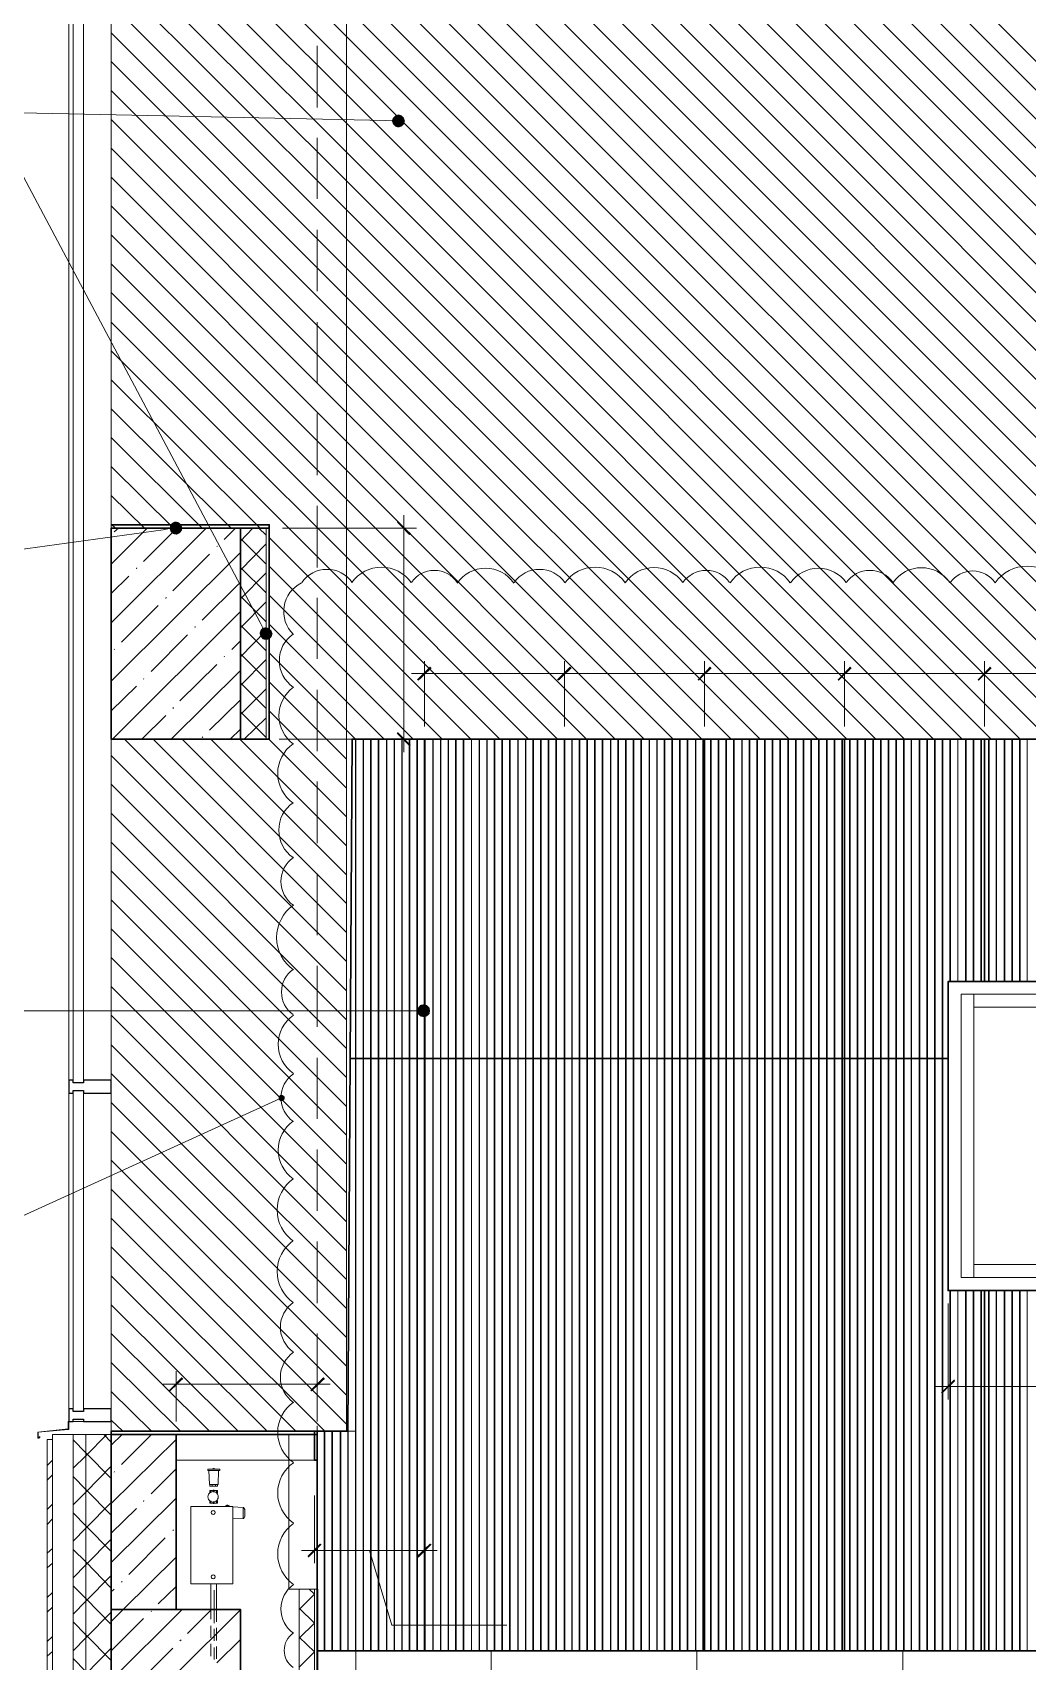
# Model space of a CAD drawing. Header units: millimetres. Extents: x -356862 to 418287, y 0 to 839748.
# Drawn here: x 340842 to 344708, y 779087 to 785414 of the extents above; entities that cross this region are included whole.
import ezdxf

# ---------------------------------------------------------------- set-up
doc = ezdxf.new("R2010")
doc.units = ezdxf.units.MM
doc.layers.add('PDF _Геометрия', color=7, linetype='Continuous', true_color=0xbababa)
doc.layers.add('PDF _Сплошная заливка', color=7, linetype='Continuous', true_color=0xf50000)

msp = doc.modelspace()

# ---------------------------------------------------------------- linework, layer by layer
at = {"layer": 'PDF _Геометрия', "color": 161, "lineweight": 9, "true_color": 0x7f9fff}
for points in [[(342062.8372, 787449.5788), (342062.8372, 779981.0304), (341148.3211, 779981.0304), (341148.3211, 782669.5385), (341762.2324, 782669.5385), (341762.2324, 783488.7925), (341148.3211, 783488.7925), (341148.3211, 786869.5385), (341762.2324, 786869.5385), (341762.2324, 787449.5788)], [(341650.0348, 783488.7925), (341749.5308, 783488.7925), (341749.5308, 782669.5385), (341650.0348, 782669.5385)], [(341400.2364, 779868.8328), (341948.5227, 779868.8328), (341948.5227, 779968.3288), (341400.2364, 779968.3288)], [(341838.4421, 779868.8328), (341948.5227, 779868.8328), (341948.5227, 779968.3288), (341838.4421, 779968.3288)]]:
    msp.add_lwpolyline(points, close=True, dxfattribs=at)
for points in [[(345352.555, 782669.5385), (342062.8372, 785959.2562), (341152.555, 786869.5385)], [(345464.7526, 782669.5385), (342062.8372, 786071.4538), (341264.7526, 786869.5385)], [(345576.9501, 782669.5385), (342062.8372, 786183.6514), (341376.9501, 786869.5385)], [(345689.1477, 782669.5385), (342062.8372, 786295.849), (341489.1477, 786869.5385)], [(345801.3453, 782669.5385), (342062.8372, 786408.0465), (341601.3453, 786869.5385)], [(345240.3574, 782669.5385), (342062.8372, 785847.0586), (341148.3211, 786759.4578)], [(345128.1598, 782669.5385), (342062.8372, 785734.8611), (341148.3211, 786647.2603)], [(345015.9622, 782669.5385), (342062.8372, 785622.6635), (341148.3211, 786535.0627)], [(345913.5429, 782669.5385), (342092.4743, 786490.607)], [(346025.7405, 782669.5385), (342204.6719, 786490.607)], [(346137.938, 782669.5385), (342318.9864, 786490.607)], [(346250.1356, 782669.5385), (342431.184, 786490.607)], [(346362.3332, 782669.5385), (342543.3816, 786490.607)], [(346474.5308, 782669.5385), (342655.5792, 786490.607)], [(346586.7284, 782669.5385), (342767.7768, 786490.607)], [(346701.0429, 782669.5385), (342879.9743, 786490.607)], [(346813.2405, 782669.5385), (342992.1719, 786490.607)], [(346925.438, 782669.5385), (343104.3695, 786490.607)], [(347037.6356, 782669.5385), (343216.5671, 786490.607)], [(347149.8332, 782669.5385), (343328.7647, 786490.607)], [(347262.0308, 782669.5385), (343440.9622, 786490.607)], [(347374.2284, 782669.5385), (343553.1598, 786490.607)], [(344903.7647, 782669.5385), (342062.8372, 785510.4659), (341148.3211, 786422.8651)], [(344791.5671, 782669.5385), (342062.8372, 785398.2683), (341148.3211, 786310.6675)], [(344679.3695, 782669.5385), (342062.8372, 785286.0707), (341148.3211, 786198.4699)], [(344567.1719, 782669.5385), (342062.8372, 785173.8732), (341148.3211, 786086.2724)], [(344454.9743, 782669.5385), (342062.8372, 785061.6756), (341148.3211, 785974.0748)], [(344342.7768, 782669.5385), (342062.8372, 784949.478), (341148.3211, 785861.8772)], [(344230.5792, 782669.5385), (342062.8372, 784837.2804), (341148.3211, 785749.6796)], [(344118.3816, 782669.5385), (342062.8372, 784725.0828), (341148.3211, 785637.482)], [(344006.184, 782669.5385), (342062.8372, 784612.8853), (341148.3211, 785525.2844)], [(343893.9864, 782669.5385), (342062.8372, 784498.5707), (341148.3211, 785413.0869)], [(343781.7888, 782669.5385), (342062.8372, 784386.3732), (341148.3211, 785300.8893)], [(343669.5913, 782669.5385), (342062.8372, 784274.1756), (341148.3211, 785188.6917)], [(343557.3937, 782669.5385), (342062.8372, 784161.978), (341148.3211, 785076.4941)], [(343443.0792, 782669.5385), (342062.8372, 784049.7804), (341148.3211, 784964.2965)], [(343330.8816, 782669.5385), (342062.8372, 783937.5828), (341148.3211, 784852.099)], [(343218.684, 782669.5385), (342062.8372, 783825.3853), (341148.3211, 784739.9014)], [(343106.4864, 782669.5385), (342062.8372, 783713.1877), (341148.3211, 784627.7038)], [(342994.2888, 782669.5385), (342062.8372, 783600.9901), (341148.3211, 784515.5062)], [(342882.0913, 782669.5385), (342062.8372, 783488.7925), (341148.3211, 784403.3086)], [(342769.8937, 782669.5385), (342062.8372, 783376.5949), (341148.3211, 784288.9941)], [(342657.6961, 782669.5385), (342062.8372, 783264.3974), (341148.3211, 784176.7965)], [(341726.2445, 783488.7925), (341148.3211, 784064.599)], [(341614.0469, 783488.7925), (341148.3211, 783952.4014)], [(341501.8493, 783488.7925), (341148.3211, 783840.2038)], [(341389.6518, 783488.7925), (341148.3211, 783728.0062)], [(341277.4542, 783488.7925), (341148.3211, 783615.8086)], [(341165.2566, 783488.7925), (341148.3211, 783503.6111)], [(341749.5308, 783488.7925), (341148.3211, 783488.7925), (341148.3211, 783501.4941), (341762.2324, 783501.4941)], [(341698.7243, 783488.7925), (341650.0348, 783437.9861)], [(341749.5308, 783461.2724), (341722.0106, 783488.7925)], [(341749.5308, 783349.0748), (341650.0348, 783448.5707)], [(341749.5308, 783427.4014), (341650.0348, 783325.7885)], [(342545.4985, 782669.5385), (342062.8372, 783152.1998), (341762.2324, 783452.8046)], [(341749.5308, 783236.8772), (341650.0348, 783336.3732)], [(342433.3009, 782669.5385), (342062.8372, 783040.0022), (341762.2324, 783340.607)], [(341749.5308, 783315.2038), (341650.0348, 783213.5909)], [(341749.5308, 783124.6796), (341650.0348, 783224.1756)], [(342321.1034, 782669.5385), (342062.8372, 782927.8046), (341762.2324, 783228.4094)], [(341749.5308, 783203.0062), (341650.0348, 783101.3933)], [(341749.5308, 783012.482), (341650.0348, 783111.978)], [(341749.5308, 783090.8086), (341650.0348, 782989.1957)], [(342208.9058, 782669.5385), (342062.8372, 782815.607), (341762.2324, 783116.2119)], [(341749.5308, 782900.2844), (341650.0348, 782999.7804)], [(341749.5308, 782978.6111), (341650.0348, 782876.9982)], [(342096.7082, 782669.5385), (342062.8372, 782703.4094), (341762.2324, 783004.0143)], [(342062.8372, 782591.2119), (341762.2324, 782891.8167)], [(341749.5308, 782788.0869), (341650.0348, 782887.5828)], [(341749.5308, 782864.2965), (341650.0348, 782764.8006)], [(341749.5308, 782675.8893), (341650.0348, 782775.3853)], [(342062.8372, 782479.0143), (341762.2324, 782779.6191)], [(341749.5308, 782752.099), (341664.8534, 782669.5385)], [(342062.8372, 781805.8288), (341199.1276, 782669.5385)], [(342062.8372, 781918.0264), (341311.3251, 782669.5385)], [(342062.8372, 782030.224), (341423.5227, 782669.5385)], [(342062.8372, 782142.4215), (341535.7203, 782669.5385)], [(342062.8372, 782254.6191), (341647.9179, 782669.5385)], [(342062.8372, 782366.8167), (341760.1155, 782669.5385)], [(342062.8372, 781691.5143), (341148.3211, 782606.0304)], [(342062.8372, 781579.3167), (341148.3211, 782493.8328)], [(342062.8372, 781467.1191), (341148.3211, 782381.6353)], [(342062.8372, 781354.9215), (341148.3211, 782269.4377)], [(342062.8372, 781242.724), (341148.3211, 782157.2401)], [(342062.8372, 781130.5264), (341148.3211, 782045.0425)], [(342062.8372, 781018.3288), (341148.3211, 781932.8449)], [(342062.8372, 780906.1312), (341148.3211, 781820.6474)], [(342062.8372, 780793.9336), (341148.3211, 781708.4498)], [(342062.8372, 780681.7361), (341148.3211, 781596.2522)], [(342062.8372, 780569.5385), (341148.3211, 781481.9377)], [(342062.8372, 780457.3409), (341148.3211, 781369.7401)], [(342062.8372, 780345.1433), (341148.3211, 781257.5425)], [(342062.8372, 780232.9457), (341148.3211, 781145.3449)], [(342062.8372, 780120.7482), (341148.3211, 781033.1474)], [(342062.8372, 780008.5506), (341148.3211, 780920.9498)], [(341978.1598, 779981.0304), (341148.3211, 780808.7522)], [(341865.9622, 779981.0304), (341148.3211, 780696.5546)], [(341753.7647, 779981.0304), (341148.3211, 780584.357)], [(341641.5671, 779981.0304), (341148.3211, 780472.1594)], [(341529.3695, 779981.0304), (341148.3211, 780359.9619)], [(341417.1719, 779981.0304), (341148.3211, 780247.7643)], [(341304.9743, 779981.0304), (341148.3211, 780135.5667)], [(341192.7768, 779981.0304), (341148.3211, 780023.3691)]]:
    msp.add_lwpolyline(points, dxfattribs=at)
at = {"layer": 'PDF _Геометрия', "color": 7, "lineweight": 9}
for points in [[(340983.2001, 786770.0425), (340983.2001, 781344.3369)], [(341148.3211, 786770.0425), (341148.3211, 783488.7925)], [(341948.5227, 785362.2804), (341948.5227, 785123.0667)], [(341948.5227, 785004.5183), (341948.5227, 784767.4215)], [(341948.5227, 784646.7562), (341948.5227, 784409.6594)], [(341948.5227, 784288.9941), (341948.5227, 784051.8974)], [(341948.5227, 783933.349), (341948.5227, 783694.1353)], [(341948.5227, 783575.5869), (341948.5227, 783336.3732)], [(341948.5227, 783217.8248), (341948.5227, 782980.728)], [(341948.5227, 782860.0627), (341948.5227, 782622.9659)], [(341148.3211, 782669.5385), (341148.3211, 781344.3369)], [(341948.5227, 782504.4175), (341948.5227, 782265.2038)], [(341948.5227, 782146.6554), (341948.5227, 781907.4417)], [(341948.5227, 781788.8933), (341948.5227, 781551.7965)], [(341948.5227, 781431.1312), (341948.5227, 781194.0344)], [(340983.2001, 781293.5304), (340983.2001, 780067.8248)], [(341148.3211, 781293.5304), (341148.3211, 780067.8248)], [(341948.5227, 781075.4861), (341948.5227, 780836.2724)], [(341948.5227, 780717.724), (341948.5227, 780478.5103)], [(341948.5227, 780359.9619), (341948.5227, 780120.7482)], [(341040.3574, 780019.1353), (341000.1356, 780019.1353)], [(341148.3211, 780019.1353), (341148.3211, 779968.3288)], [(341948.5227, 780002.1998), (341948.5227, 779765.103)], [(341000.1356, 775766.2119), (341000.1356, 778467.4215), (341000.1356, 779968.3288)], [(341048.8251, 775399.982), (341048.8251, 775766.2119), (341048.8251, 778467.4215), (341048.8251, 779968.3288)], [(341948.5227, 779644.4377), (341948.5227, 779407.3409)], [(341948.5227, 779288.7925), (341948.5227, 779049.5788)], [(341948.5227, 779127.9054), (350500.9421, 779127.9054), (352001.8493, 779127.9054)]]:
    msp.add_lwpolyline(points, dxfattribs=at)
for points in [[(341040.3574, 781333.7522), (341040.3574, 786780.6272), (341000.1356, 786780.6272), (341000.1356, 781333.7522)], [(347399.6316, 781727.5022), (347399.6316, 780527.1998), (344399.934, 780527.1998), (344399.934, 781727.5022)], [(344499.43, 780578.0062), (344450.7405, 780578.0062), (344450.7405, 781678.8127), (344499.43, 781678.8127)], [(344499.43, 781628.0062), (344499.43, 781678.8127), (345126.0429, 781678.8127), (345126.0429, 781628.0062)], [(341040.3574, 780057.2401), (341040.3574, 781304.1151), (341000.1356, 781304.1151), (341000.1356, 780057.2401)], [(344499.43, 780578.0062), (344499.43, 780628.8127), (345126.0429, 780628.8127), (345126.0429, 780578.0062)], [(340981.0832, 779989.4982), (340862.5348, 779976.7965), (340862.5348, 779953.5103), (340866.7687, 779953.5103), (340871.0026, 779957.7441), (340871.0026, 779959.8611), (340864.6518, 779955.6272), (340864.6518, 779976.7965), (340981.0832, 779987.3812)], [(340981.0832, 780019.1353), (340981.0832, 779989.4982), (340983.2001, 779989.4982), (340983.2001, 780019.1353)], [(340983.2001, 779987.3812), (340983.2001, 779989.4982), (340981.0832, 779989.4982), (340981.0832, 779987.3812)], [(340919.6921, 775766.2119), (340919.6921, 778467.4215), (340919.6921, 779949.2764), (340919.6921, 778467.4215)]]:
    msp.add_lwpolyline(points, close=True, dxfattribs=at)
at = {"layer": 'PDF _Геометрия', "color": 7, "lineweight": 13}
msp.add_lwpolyline([(342062.8372, 786490.607), (350464.9542, 786490.607), (350464.9542, 782669.5385), (342062.8372, 782669.5385)], close=True, dxfattribs=at)
at = {"layer": 'PDF _Геометрия', "color": 251, "lineweight": 20, "true_color": 0x545454}
for points in [[(341736.8292, 783101.3933), (341726.2445, 783122.5627), (340672.0106, 785104.0143), (340578.8655, 785104.0143), (337090.1558, 785104.0143)], [(342238.5429, 785070.1433), (342215.2566, 785072.2603), (340672.0106, 785104.0143)], [(341374.8332, 783486.6756), (341349.43, 783482.4417), (340672.0106, 783389.2965), (340578.8655, 783389.2965), (336984.309, 783389.2965)], [(342335.9219, 781613.1877), (342312.6356, 781613.1877), (340750.3372, 781613.1877), (340657.1921, 781613.1877), (337301.8493, 781613.1877)]]:
    msp.add_lwpolyline(points, dxfattribs=at)
at = {"layer": 'PDF _Геометрия', "color": 7, "lineweight": 18}
for points in [[(342285.1155, 783539.599), (342285.1155, 782618.732)], [(341813.0388, 783488.7925), (342333.805, 783488.7925)], [(342365.559, 782718.228), (342365.559, 782972.2603)], [(342958.3009, 782923.5707), (342314.7526, 782923.5707)], [(343502.3534, 782923.5707), (342858.805, 782923.5707)], [(344046.4058, 782923.5707), (343402.8574, 782923.5707)], [(344590.4582, 782923.5707), (343946.9098, 782923.5707)], [(345134.5106, 782923.5707), (344490.9622, 782923.5707)], [(341800.3372, 782669.5385), (342333.805, 782669.5385)], [(344590.4582, 782669.5385), (344865.6598, 782669.5385)], [(344590.4582, 781727.5022), (344865.6598, 781727.5022)], [(344399.934, 780476.3933), (344399.934, 780103.8127)], [(341400.2364, 780019.1353), (341400.2364, 780213.8933)], [(341948.5227, 780019.1353), (341948.5227, 780213.8933)], [(341349.43, 780163.0869), (341999.3292, 780163.0869)], [(344349.1276, 780154.6191), (345949.5308, 780154.6191)], [(341937.938, 779731.232), (341937.938, 779468.732)], [(342365.559, 779731.232), (342365.559, 779468.732)], [(342414.2485, 779517.4215), (341887.1316, 779517.4215)], [(342151.7485, 779517.4215), (342238.5429, 779227.4014), (342685.2163, 779227.4014)]]:
    msp.add_lwpolyline(points, dxfattribs=at)
at = {"layer": 'PDF _Геометрия', "color": 161, "lineweight": 30, "true_color": 0x7f9fff}
for points in [[(341762.2324, 783486.6756), (341762.2324, 783501.4941), (341148.3211, 783501.4941)], [(341650.0348, 783488.7925), (341762.2324, 783488.7925), (341762.2324, 782669.5385), (341650.0348, 782669.5385)]]:
    msp.add_lwpolyline(points, dxfattribs=at)
at = {"layer": 'PDF _Геометрия', "color": 8, "lineweight": 9, "true_color": 0x808080}
for points in [[(341148.3211, 783349.0748), (341288.0388, 783488.7925)], [(341148.3211, 783120.4457), (341516.6679, 783488.7925)], [(341158.9058, 783473.974), (341175.8413, 783488.7925)], [(341273.2203, 783359.6594), (341402.3534, 783488.7925)], [(341586.5268, 783444.3369), (341630.9824, 783488.7925)], [(341559.0066, 783416.8167), (341561.1235, 783418.9336)], [(341148.3211, 782893.9336), (341650.0348, 783393.5304)], [(341245.7001, 783330.0224), (341247.8171, 783334.2562)], [(341387.5348, 783245.3449), (341529.3695, 783387.1796)], [(341148.3211, 783234.7603), (341216.063, 783302.5022)], [(341501.8493, 783131.0304), (341643.684, 783272.8651)], [(341360.0147, 783215.7078), (341362.1316, 783219.9417)], [(341152.555, 782669.5385), (341650.0348, 783164.9014)], [(341188.5429, 783046.353), (341330.3776, 783188.1877)], [(341472.2122, 783103.5103), (341476.4461, 783105.6272)], [(341158.9058, 783016.7159), (341161.0227, 783018.8328)], [(341302.8574, 782932.0385), (341444.6921, 783073.8732)], [(341616.1638, 783016.7159), (341650.0348, 783050.5869)], [(341415.055, 782817.724), (341559.0066, 782959.5586)], [(341586.5268, 782989.1957), (341588.6437, 782991.3127)], [(341273.2203, 782902.4014), (341275.3372, 782904.5183)], [(341381.184, 782669.5385), (341650.0348, 782936.2724)], [(341148.3211, 782779.6191), (341245.7001, 782874.8812)], [(341387.5348, 782788.0869), (341389.6518, 782792.3207)], [(341529.3695, 782703.4094), (341650.0348, 782821.9578)], [(341266.8695, 782669.5385), (341360.0147, 782760.5667)], [(341609.813, 782669.5385), (341650.0348, 782707.6433)], [(341501.8493, 782675.8893), (341503.9663, 782678.0062)], [(341000.1356, 779837.0788), (341048.8251, 779885.7683), (341131.3856, 779968.3288)], [(341148.3211, 779796.857), (341048.8251, 779896.353), (341000.1356, 779947.1594)], [(341148.3211, 779938.6917), (341118.684, 779968.3288)], [(341148.3211, 779925.9901), (341190.6598, 779968.3288)], [(341148.3211, 779699.478), (341400.2364, 779949.2764)], [(341188.5429, 779851.8974), (341304.9743, 779968.3288)], [(340898.5227, 779847.6635), (340919.6921, 779868.8328)], [(340898.5227, 779790.5062), (340919.6921, 779811.6756)], [(341000.1356, 779695.2441), (341048.8251, 779743.9336), (341148.3211, 779845.5465)], [(341148.3211, 779655.0224), (341048.8251, 779754.5183), (341000.1356, 779805.3248)], [(341158.9058, 779822.2603), (341161.0227, 779824.3772)], [(341302.8574, 779737.5828), (341400.2364, 779834.9619)], [(340898.5227, 779676.1917), (340919.6921, 779697.3611)], [(341000.1356, 779553.4094), (341048.8251, 779604.2159), (341148.3211, 779703.7119)], [(341148.3211, 779470.849), (341400.2364, 779720.6474)], [(341148.3211, 779585.1635), (341245.7001, 779680.4256)], [(341273.2203, 779707.9457), (341275.3372, 779712.1796)], [(340898.5227, 779619.0344), (340919.6921, 779640.2038)], [(341148.3211, 779513.1877), (341048.8251, 779612.6836), (341000.1356, 779663.4901)], [(341000.1356, 779411.5748), (341048.8251, 779462.3812), (341148.3211, 779561.8772)], [(341216.063, 779424.2764), (341357.8977, 779566.1111)], [(341387.5348, 779595.7482), (341389.6518, 779597.8651)], [(340898.5227, 779506.8369), (340919.6921, 779525.8893)], [(341148.3211, 779371.353), (341048.8251, 779472.9659), (341000.1356, 779521.6554)], [(341148.3211, 779242.2199), (341194.8937, 779288.7925), (341400.2364, 779492.0183)], [(340898.5227, 779449.6796), (340919.6921, 779468.732)], [(341000.1356, 779269.7401), (341048.8251, 779320.5465), (341148.3211, 779420.0425)], [(340898.5227, 779335.3651), (340919.6921, 779354.4175)], [(341148.3211, 779229.5183), (341048.8251, 779331.1312), (341000.1356, 779379.8207)], [(341148.3211, 779356.5344), (341158.9058, 779367.1191)], [(341188.5429, 779394.6393), (341190.6598, 779396.7562)], [(341330.3776, 779309.9619), (341400.2364, 779377.7038)], [(340898.5227, 779278.2078), (340919.6921, 779297.2603)], [(341148.3211, 779013.5909), (341423.5227, 779288.7925)], [(341148.3211, 778787.0788), (341650.0348, 779286.6756)], [(341444.6921, 779195.6474), (341537.8372, 779288.7925)], [(341000.1356, 779127.9054), (341048.8251, 779178.7119), (341148.3211, 779278.2078)], [(341148.3211, 779089.8006), (341048.8251, 779189.2965), (341000.1356, 779240.103)], [(341148.3211, 779127.9054), (341273.2203, 779252.8046)], [(341302.8574, 779280.3248), (341304.9743, 779282.4417)], [(340898.5227, 779163.8933), (340919.6921, 779182.9457)], [(341415.055, 779166.0103), (341419.2888, 779170.2441)], [(341559.0066, 779081.3328), (341650.0348, 779172.3611)], [(340898.5227, 779106.7361), (340919.6921, 779125.7885)], [(341000.1356, 778988.1877), (341048.8251, 779036.8772), (341148.3211, 779138.4901)], [(341148.3211, 778947.9659), (341048.8251, 779047.4619), (341000.1356, 779098.2683)], [(341245.7001, 778996.6554), (341387.5348, 779138.4901)]]:
    msp.add_lwpolyline(points, dxfattribs=at)
at = {"layer": 'PDF _Геометрия', "color": 8, "lineweight": 30, "true_color": 0x767676}
for points in [[(341650.0348, 782669.5385), (341650.0348, 783488.7925), (341148.3211, 783488.7925), (341148.3211, 782669.5385)], [(341650.0348, 778467.4215), (341650.0348, 779288.7925), (341148.3211, 779288.7925), (341148.3211, 778467.4215)]]:
    msp.add_lwpolyline(points, close=True, dxfattribs=at)
at = {"layer": 'PDF _Геометрия', "color": 1, "lineweight": 20}
for points in [[(343550.9613, 783276.9733, 0.52053993), (343368.8871, 783276.9733, 0.520539952), (343144.8442, 783276.7263, 0.520539923), (342911.0044, 783276.1354)], [(344406.2597, 783277.629, 0.520540001), (344186.0366, 783277.629, 0.52053993), (344003.9936, 783276.9733, 0.520539888), (343787.6526, 783276.4147)], [(344830.8326, 783276.7587, 0.520539998), (344582.8649, 783276.7587, 0.520540063), (344407.5775, 783276.6616)], [(341855.8847, 782209.3771, 0.520539847), (341855.8847, 782023.8347, 0.520540022), (341856.0993, 781772.835)], [(341855.229, 781184.7603, 0.520539952), (341855.229, 780961.0691, 0.520539925), (341855.5083, 780719.5263)], [(341856.7226, 779622.9827, 0.520539885), (341856.7226, 779385.4192, 0.520539841), (341856.7873, 779195.8766)]]:
    msp.add_lwpolyline(points, format="xyb", dxfattribs=at)
at = {"layer": 'PDF _Геометрия', "color": 7, "lineweight": 18}
for points in [[(342909.6114, 782972.2603), (342909.6114, 782718.228)], [(343453.6638, 782972.2603), (343453.6638, 782718.228)], [(343997.7163, 782972.2603), (343997.7163, 782718.228)], [(344541.7687, 782972.2603), (344541.7687, 782718.228)]]:
    msp.add_lwpolyline(points, close=True, dxfattribs=at)
at = {"layer": 'PDF _Геометрия', "color": 150, "lineweight": 30, "true_color": 0x0080ff}
for points in [[(350441.6679, 782669.5385), (350420.4985, 779127.9054), (341948.5227, 779127.9054), (341948.5227, 779981.0304), (342067.0711, 779981.0304), (342084.0066, 782669.5385)], [(347399.6316, 780527.1998), (347399.6316, 781727.5022), (344399.934, 781727.5022), (344399.934, 780527.1998)]]:
    msp.add_lwpolyline(points, close=True, dxfattribs=at)
at = {"layer": 'PDF _Геометрия', "color": 254, "lineweight": 5, "true_color": 0xdcdcdc}
for points in [[(342096.7082, 782669.5385), (342096.7082, 779127.9054)], [(342128.4622, 782669.5385), (342128.4622, 779127.9054)], [(342158.0993, 782669.5385), (342158.0993, 779127.9054)], [(342187.7364, 782669.5385), (342187.7364, 779127.9054)], [(342217.3735, 782669.5385), (342217.3735, 779127.9054)], [(342247.0106, 782669.5385), (342247.0106, 779127.9054)], [(342276.6477, 782669.5385), (342276.6477, 779127.9054)], [(342308.4018, 782669.5385), (342308.4018, 779127.9054)], [(342338.0388, 782669.5385), (342338.0388, 779127.9054)], [(342367.6759, 782669.5385), (342367.6759, 779127.9054)], [(342397.313, 782669.5385), (342397.313, 779127.9054)], [(342426.9501, 782669.5385), (342426.9501, 779127.9054)], [(342456.5872, 782669.5385), (342456.5872, 779127.9054)], [(342488.3413, 782669.5385), (342488.3413, 779127.9054)], [(342517.9784, 782669.5385), (342517.9784, 779127.9054)], [(342547.6155, 782669.5385), (342547.6155, 779127.9054)], [(342577.2526, 782669.5385), (342577.2526, 779127.9054)], [(342606.8897, 782669.5385), (342606.8897, 779127.9054)], [(342638.6437, 782669.5385), (342638.6437, 779127.9054)], [(342668.2808, 782669.5385), (342668.2808, 779127.9054)], [(342697.9179, 782669.5385), (342697.9179, 779127.9054)], [(342727.555, 782669.5385), (342727.555, 779127.9054)], [(342757.1921, 782669.5385), (342757.1921, 779127.9054)], [(342786.8292, 782669.5385), (342786.8292, 779127.9054)], [(342818.5832, 782669.5385), (342818.5832, 779127.9054)], [(342848.2203, 782669.5385), (342848.2203, 779127.9054)], [(342877.8574, 782669.5385), (342877.8574, 779127.9054)], [(342907.4945, 782669.5385), (342907.4945, 779127.9054)], [(342937.1316, 782669.5385), (342937.1316, 779127.9054)], [(342966.7687, 782669.5385), (342966.7687, 779127.9054)], [(342998.5227, 782669.5385), (342998.5227, 779127.9054)], [(343028.1598, 782669.5385), (343028.1598, 779127.9054)], [(343057.7969, 782669.5385), (343057.7969, 779127.9054)], [(343087.434, 782669.5385), (343087.434, 779127.9054)], [(343117.0711, 782669.5385), (343117.0711, 779127.9054)], [(343146.7082, 782669.5385), (343146.7082, 779127.9054)], [(343178.4622, 782669.5385), (343178.4622, 779127.9054)], [(343208.0993, 782669.5385), (343208.0993, 779127.9054)], [(343237.7364, 782669.5385), (343237.7364, 779127.9054)], [(343267.3735, 782669.5385), (343267.3735, 779127.9054)], [(343297.0106, 782669.5385), (343297.0106, 779127.9054)], [(343328.7647, 782669.5385), (343328.7647, 779127.9054)], [(343358.4018, 782669.5385), (343358.4018, 779127.9054)], [(343388.0388, 782669.5385), (343388.0388, 779127.9054)], [(343417.6759, 782669.5385), (343417.6759, 779127.9054)], [(343447.313, 782669.5385), (343447.313, 779127.9054)], [(343476.9501, 782669.5385), (343476.9501, 779127.9054)], [(343508.7042, 782669.5385), (343508.7042, 779127.9054)], [(343538.3413, 782669.5385), (343538.3413, 779127.9054)], [(343567.9784, 782669.5385), (343567.9784, 779127.9054)], [(343597.6155, 782669.5385), (343597.6155, 779127.9054)], [(343627.2526, 782669.5385), (343627.2526, 779127.9054)], [(343656.8897, 782669.5385), (343656.8897, 779127.9054)], [(343688.6437, 782669.5385), (343688.6437, 779127.9054)], [(343718.2808, 782669.5385), (343718.2808, 779127.9054)], [(343747.9179, 782669.5385), (343747.9179, 779127.9054)], [(343777.555, 782669.5385), (343777.555, 779127.9054)], [(343807.1921, 782669.5385), (343807.1921, 779127.9054)], [(343838.9461, 782669.5385), (343838.9461, 779127.9054)], [(343868.5832, 782669.5385), (343868.5832, 779127.9054)], [(343898.2203, 782669.5385), (343898.2203, 779127.9054)], [(343927.8574, 782669.5385), (343927.8574, 779127.9054)], [(343957.4945, 782669.5385), (343957.4945, 779127.9054)], [(343987.1316, 782669.5385), (343987.1316, 779127.9054)], [(344018.8856, 782669.5385), (344018.8856, 779127.9054)], [(344048.5227, 782669.5385), (344048.5227, 779127.9054)], [(344078.1598, 782669.5385), (344078.1598, 779127.9054)], [(344107.7969, 782669.5385), (344107.7969, 779127.9054)], [(344137.434, 782669.5385), (344137.434, 779127.9054)], [(344167.0711, 782669.5385), (344167.0711, 779127.9054)], [(344198.8251, 782669.5385), (344198.8251, 779127.9054)], [(344228.4622, 782669.5385), (344228.4622, 779127.9054)], [(344258.0993, 782669.5385), (344258.0993, 779127.9054)], [(344287.7364, 782669.5385), (344287.7364, 779127.9054)], [(344317.3735, 782669.5385), (344317.3735, 779127.9054)], [(344347.0106, 782669.5385), (344347.0106, 779127.9054)], [(344378.7647, 782669.5385), (344378.7647, 779127.9054)], [(344408.4018, 782669.5385), (344408.4018, 781727.5022)], [(344438.0388, 782669.5385), (344438.0388, 781727.5022)], [(344467.6759, 782669.5385), (344467.6759, 781727.5022)], [(344497.313, 782669.5385), (344497.313, 781727.5022)], [(344529.0671, 782669.5385), (344529.0671, 781727.5022)], [(344558.7042, 782669.5385), (344558.7042, 781727.5022)], [(344588.3413, 782669.5385), (344588.3413, 781727.5022)], [(344617.9784, 782669.5385), (344617.9784, 781727.5022)], [(344647.6155, 782669.5385), (344647.6155, 781727.5022)], [(344677.2526, 782669.5385), (344677.2526, 781727.5022)], [(344408.4018, 780527.1998), (344408.4018, 779127.9054)], [(344438.0388, 780527.1998), (344438.0388, 779127.9054)], [(344467.6759, 780527.1998), (344467.6759, 779127.9054)], [(344497.313, 780527.1998), (344497.313, 779127.9054)], [(344529.0671, 780527.1998), (344529.0671, 779127.9054)], [(344558.7042, 780527.1998), (344558.7042, 779127.9054)], [(344588.3413, 780527.1998), (344588.3413, 779127.9054)], [(344617.9784, 780527.1998), (344617.9784, 779127.9054)], [(344647.6155, 780527.1998), (344647.6155, 779127.9054)], [(344677.2526, 780527.1998), (344677.2526, 779127.9054)], [(341978.1598, 779981.0304), (341978.1598, 779127.9054)], [(342007.7969, 779981.0304), (342007.7969, 779127.9054)], [(342037.434, 779981.0304), (342037.434, 779127.9054)], [(342067.0711, 779981.0304), (342067.0711, 779127.9054)]]:
    msp.add_lwpolyline(points, close=True, dxfattribs=at)
for points in [[(342098.8251, 779127.9054), (342098.8251, 782669.5385)], [(342126.3453, 779127.9054), (342126.3453, 782669.5385)], [(342155.9824, 779127.9054), (342155.9824, 782669.5385)], [(342185.6195, 779127.9054), (342185.6195, 782669.5385)], [(342219.4905, 779127.9054), (342219.4905, 782669.5385)], [(342249.1276, 779127.9054), (342249.1276, 782669.5385)], [(342278.7647, 779127.9054), (342278.7647, 782669.5385)], [(342306.2848, 779127.9054), (342306.2848, 782669.5385)], [(342335.9219, 779127.9054), (342335.9219, 782669.5385)], [(342365.559, 779127.9054), (342365.559, 782669.5385)], [(342399.43, 779127.9054), (342399.43, 782669.5385)], [(342429.0671, 779127.9054), (342429.0671, 782669.5385)], [(342458.7042, 779127.9054), (342458.7042, 782669.5385)], [(342486.2243, 779127.9054), (342486.2243, 782669.5385)], [(342515.8614, 779127.9054), (342515.8614, 782669.5385)], [(342547.6155, 779127.9054), (342547.6155, 782669.5385)], [(342579.3695, 779127.9054), (342579.3695, 782669.5385)], [(342609.0066, 779127.9054), (342609.0066, 782669.5385)], [(342636.5268, 779127.9054), (342636.5268, 782669.5385)], [(342666.1638, 779127.9054), (342666.1638, 782669.5385)], [(342695.8009, 779127.9054), (342695.8009, 782669.5385)], [(342729.6719, 779127.9054), (342729.6719, 782669.5385)], [(342759.309, 779127.9054), (342759.309, 782669.5385)], [(342788.9461, 779127.9054), (342788.9461, 782669.5385)], [(342816.4663, 779127.9054), (342816.4663, 782669.5385)], [(342846.1034, 779127.9054), (342846.1034, 782669.5385)], [(342875.7405, 779127.9054), (342875.7405, 782669.5385)], [(342909.6114, 779127.9054), (342909.6114, 782669.5385)], [(342939.2485, 779127.9054), (342939.2485, 782669.5385)], [(342968.8856, 779127.9054), (342968.8856, 782669.5385)], [(342996.4058, 779127.9054), (342996.4058, 782669.5385)], [(343026.0429, 779127.9054), (343026.0429, 782669.5385)], [(343055.68, 779127.9054), (343055.68, 782669.5385)], [(343089.5509, 779127.9054), (343089.5509, 782669.5385)], [(343119.188, 779127.9054), (343119.188, 782669.5385)], [(343148.8251, 779127.9054), (343148.8251, 782669.5385)], [(343176.3453, 779127.9054), (343176.3453, 782669.5385)], [(343205.9824, 779127.9054), (343205.9824, 782669.5385)], [(343239.8534, 779127.9054), (343239.8534, 782669.5385)], [(343269.4905, 779127.9054), (343269.4905, 782669.5385)], [(343299.1276, 779127.9054), (343299.1276, 782669.5385)], [(343326.6477, 779127.9054), (343326.6477, 782669.5385)], [(343356.2848, 779127.9054), (343356.2848, 782669.5385)], [(343385.9219, 779127.9054), (343385.9219, 782669.5385)], [(343419.7929, 779127.9054), (343419.7929, 782669.5385)], [(343449.43, 779127.9054), (343449.43, 782669.5385)], [(343479.0671, 779127.9054), (343479.0671, 782669.5385)], [(343506.5872, 779127.9054), (343506.5872, 782669.5385)], [(343536.2243, 779127.9054), (343536.2243, 782669.5385)], [(343565.8614, 779127.9054), (343565.8614, 782669.5385)], [(343599.7324, 779127.9054), (343599.7324, 782669.5385)], [(343629.3695, 779127.9054), (343629.3695, 782669.5385)], [(343659.0066, 779127.9054), (343659.0066, 782669.5385)], [(343686.5268, 779127.9054), (343686.5268, 782669.5385)], [(343716.1638, 779127.9054), (343716.1638, 782669.5385)], [(343745.8009, 779127.9054), (343745.8009, 782669.5385)], [(343779.6719, 779127.9054), (343779.6719, 782669.5385)], [(343809.309, 779127.9054), (343809.309, 782669.5385)], [(343836.8292, 779127.9054), (343836.8292, 782669.5385)], [(343866.4663, 779127.9054), (343866.4663, 782669.5385)], [(343896.1034, 779127.9054), (343896.1034, 782669.5385)], [(343929.9743, 779127.9054), (343929.9743, 782669.5385)], [(343959.6114, 779127.9054), (343959.6114, 782669.5385)], [(343989.2485, 779127.9054), (343989.2485, 782669.5385)], [(344016.7687, 779127.9054), (344016.7687, 782669.5385)], [(344046.4058, 779127.9054), (344046.4058, 782669.5385)], [(344076.0429, 779127.9054), (344076.0429, 782669.5385)], [(344109.9138, 779127.9054), (344109.9138, 782669.5385)], [(344139.5509, 779127.9054), (344139.5509, 782669.5385)], [(344169.188, 779127.9054), (344169.188, 782669.5385)], [(344196.7082, 779127.9054), (344196.7082, 782669.5385)], [(344226.3453, 779127.9054), (344226.3453, 782669.5385)], [(344255.9824, 779127.9054), (344255.9824, 782669.5385)], [(344289.8534, 779127.9054), (344289.8534, 782669.5385)], [(344319.4905, 779127.9054), (344319.4905, 782669.5385)], [(344349.1276, 779127.9054), (344349.1276, 782669.5385)], [(344376.6477, 779127.9054), (344376.6477, 782669.5385)], [(344406.2848, 781727.5022), (344406.2848, 782669.5385)], [(344438.0388, 781727.5022), (344438.0388, 782669.5385)], [(344469.7929, 781727.5022), (344469.7929, 782669.5385)], [(344499.43, 781727.5022), (344499.43, 782669.5385)], [(344526.9501, 781727.5022), (344526.9501, 782669.5385)], [(344556.5872, 781727.5022), (344556.5872, 782669.5385)], [(344586.2243, 781727.5022), (344586.2243, 782669.5385)], [(344620.0953, 781727.5022), (344620.0953, 782669.5385)], [(344649.7324, 781727.5022), (344649.7324, 782669.5385)], [(344679.3695, 781727.5022), (344679.3695, 782669.5385)], [(344706.8897, 781727.5022), (344706.8897, 782669.5385)], [(344406.2848, 779127.9054), (344406.2848, 780527.1998)], [(344438.0388, 779127.9054), (344438.0388, 780527.1998)], [(344469.7929, 779127.9054), (344469.7929, 780527.1998)], [(344499.43, 779127.9054), (344499.43, 780527.1998)], [(344526.9501, 779127.9054), (344526.9501, 780527.1998)], [(344556.5872, 779127.9054), (344556.5872, 780527.1998)], [(344586.2243, 779127.9054), (344586.2243, 780527.1998)], [(344620.0953, 779127.9054), (344620.0953, 780527.1998)], [(344649.7324, 779127.9054), (344649.7324, 780527.1998)], [(344679.3695, 779127.9054), (344679.3695, 780527.1998)], [(344706.8897, 779127.9054), (344706.8897, 780527.1998)], [(342069.188, 779127.9054), (342069.188, 780127.099)], [(341976.0429, 779127.9054), (341976.0429, 779981.0304)], [(342005.68, 779127.9054), (342005.68, 779981.0304)], [(342039.5509, 779127.9054), (342039.5509, 779981.0304)]]:
    msp.add_lwpolyline(points, dxfattribs=at)
at = {"layer": 'PDF _Геометрия', "color": 150, "lineweight": 30, "true_color": 0x0080ff}
for points in [[(342365.559, 779127.9054), (342365.559, 782669.5385)], [(342909.6114, 779127.9054), (342909.6114, 782669.5385)], [(343453.6638, 779127.9054), (343453.6638, 782669.5385)], [(343997.7163, 779127.9054), (343997.7163, 782669.5385)], [(344541.7687, 781727.5022), (344541.7687, 782669.5385)], [(342075.5388, 781429.0143), (344399.934, 781429.0143)], [(344541.7687, 779127.9054), (344541.7687, 780527.1998)], [(341948.5227, 779127.9054), (350420.4985, 779127.9054)]]:
    msp.add_lwpolyline(points, dxfattribs=at)
at = {"layer": 'PDF _Геометрия', "color": 7, "lineweight": 25}
for points in [[(341000.1356, 781333.7522), (341000.1356, 781344.3369), (340983.2001, 781344.3369), (340983.2001, 781293.5304), (341000.1356, 781293.5304), (341000.1356, 781304.1151), (341040.3574, 781304.1151), (341040.3574, 781293.5304), (341148.3211, 781293.5304), (341148.3211, 781344.3369), (341040.3574, 781344.3369), (341040.3574, 781333.7522)], [(341000.1356, 780057.2401), (341000.1356, 780067.8248), (340983.2001, 780067.8248), (340983.2001, 780019.1353), (341000.1356, 780019.1353), (341000.1356, 780027.603), (341040.3574, 780027.603), (341040.3574, 780019.1353), (341148.3211, 780019.1353), (341148.3211, 780067.8248), (341040.3574, 780067.8248), (341040.3574, 780057.2401)]]:
    msp.add_lwpolyline(points, close=True, dxfattribs=at)
at = {"layer": 'PDF _Геометрия', "color": 1, "lineweight": 20}
msp.add_lwpolyline([(341798.2203, 781270.2441), (341787.6356, 781266.0103), (338703.2606, 779860.3651), (338453.4622, 779860.3651), (338118.9864, 779860.3651)], dxfattribs=at)
at = {"layer": 'PDF _Геометрия', "color": 5, "lineweight": 30}
for points in [[(341148.3211, 779968.3288), (341948.5227, 779968.3288), (341948.5227, 779981.0304), (341148.3211, 779981.0304)], [(341948.5227, 779868.8328), (341937.938, 779868.8328), (341937.938, 779981.0304), (341948.5227, 779981.0304)]]:
    msp.add_lwpolyline(points, close=True, dxfattribs=at)
at = {"layer": 'PDF _Геометрия', "color": 93, "lineweight": 5, "true_color": 0x5cb85c}
for points in [[(342098.8251, 778408.1474), (341948.5227, 778408.1474), (341948.5227, 779981.0304), (342098.8251, 779981.0304)], [(341937.938, 779367.1191), (341878.6638, 779367.1191), (341878.6638, 778367.9256), (341937.938, 778367.9256)]]:
    msp.add_lwpolyline(points, close=True, dxfattribs=at)
at = {"layer": 'PDF _Геометрия', "color": 7, "lineweight": 13}
for points in [[(341148.3211, 778467.4215), (340919.6921, 778467.4215), (341148.3211, 778467.4215), (341148.3211, 779968.3288), (340919.6921, 779968.3288), (340919.6921, 779949.2764), (340898.5227, 779949.2764), (340898.5227, 775215.8086), (340919.6921, 775215.8086), (340919.6921, 775766.2119), (341148.3211, 775766.2119), (341000.1356, 775766.2119), (341000.1356, 774866.5143), (341148.3211, 774866.5143), (341148.3211, 775035.8691), (341400.2364, 775035.8691), (341400.2364, 775766.2119)], [(341148.3211, 779288.7925), (341400.2364, 779288.7925)]]:
    msp.add_lwpolyline(points, dxfattribs=at)
at = {"layer": 'PDF _Геометрия', "color": 8, "lineweight": 30, "true_color": 0x767676}
msp.add_lwpolyline([(341400.2364, 779288.7925), (341400.2364, 779968.3288), (341148.3211, 779968.3288), (341148.3211, 779288.7925)], dxfattribs=at)
at = {"layer": 'PDF _Геометрия', "color": 6, "lineweight": 9}
msp.add_lwpolyline([(341838.4421, 779868.8328), (341948.5227, 779868.8328), (341948.5227, 779367.1191), (341838.4421, 779367.1191)], close=True, dxfattribs=at)
at = {"layer": 'PDF _Геометрия', "color": 1, "lineweight": 5}
msp.add_lwpolyline([(341523.0187, 779828.6111), (341569.5913, 779828.6111), (341569.5913, 779832.8449), (341523.0187, 779832.8449)], close=True, dxfattribs=at)
for points in [[(341525.1356, 779832.8449), (341523.0187, 779832.8449)], [(341523.0187, 779828.6111), (341525.1356, 779828.6111)], [(341527.2526, 779828.6111), (341529.3695, 779773.5707), (341563.2405, 779773.5707), (341565.3574, 779828.6111)], [(341544.188, 779837.0788), (341544.188, 779832.8449)], [(341546.305, 779837.0788), (341546.305, 779837.0788)], [(341546.305, 779837.0788), (341546.305, 779837.0788)], [(341548.4219, 779832.8449), (341548.4219, 779837.0788)], [(341569.5913, 779832.8449), (341569.5913, 779832.8449)], [(341569.5913, 779828.6111), (341569.5913, 779828.6111)], [(341561.1235, 779773.5707), (341561.1235, 779767.2199), (341552.6558, 779767.2199), (341539.9542, 779767.2199), (341531.4864, 779767.2199), (341531.4864, 779773.5707)], [(341552.6558, 779771.4538), (341552.6558, 779767.2199), (341539.9542, 779767.2199), (341531.4864, 779767.2199), (341531.4864, 779771.4538)], [(341531.4864, 779739.6998), (341531.4864, 779750.2844), (341535.7203, 779750.2844), (341544.188, 779750.2844)], [(341535.7203, 779741.8167), (341535.7203, 779750.2844)], [(341539.9542, 779771.4538), (341539.9542, 779767.2199), (341539.9542, 779773.5707)], [(341544.188, 779743.9336), (341544.188, 779752.4014), (341548.4219, 779752.4014), (341548.4219, 779743.9336)], [(341548.4219, 779750.2844), (341556.8897, 779750.2844), (341561.1235, 779750.2844), (341561.1235, 779739.6998)], [(341561.1235, 779771.4538), (341561.1235, 779767.2199), (341552.6558, 779767.2199), (341552.6558, 779773.5707)], [(341556.8897, 779741.8167), (341556.8897, 779750.2844)], [(341544.188, 779701.5949), (341535.7203, 779701.5949), (341531.4864, 779701.5949), (341531.4864, 779712.1796)], [(341535.7203, 779701.5949), (341535.7203, 779710.0627)], [(341556.8897, 779701.5949), (341548.4219, 779701.5949)], [(341561.1235, 779712.1796), (341561.1235, 779701.5949), (341556.8897, 779701.5949), (341556.8897, 779710.0627)], [(341611.93, 779688.8933), (341601.3453, 779693.1272), (341597.1114, 779693.1272), (341588.6437, 779688.8933)], [(341588.6437, 779688.8933), (341588.6437, 779688.8933)], [(341597.1114, 779688.8933), (341597.1114, 779691.0103)], [(341601.3453, 779688.8933), (341601.3453, 779691.0103)], [(341620.3977, 779640.2038), (341660.6195, 779642.3207), (341662.7364, 779642.3207), (341664.8534, 779644.4377), (341666.9703, 779650.7885), (341666.9703, 779663.4901), (341666.9703, 779676.1917), (341664.8534, 779680.4256), (341664.8534, 779682.5425), (341662.7364, 779682.5425), (341662.7364, 779684.6594), (341660.6195, 779684.6594), (341620.3977, 779686.7764)], [(341660.6195, 779684.6594), (341660.6195, 779684.6594)], [(341660.6195, 779642.3207), (341660.6195, 779663.4901), (341660.6195, 779682.5425)], [(341660.6195, 779642.3207), (341660.6195, 779642.3207)], [(341535.7203, 779388.2885), (341535.7203, 779288.7925), (341535.7203, 779250.6877)], [(341556.8897, 779240.103), (341556.8897, 779288.7925), (341556.8897, 779388.2885)], [(341535.7203, 779225.2844), (341535.7203, 779178.7119)], [(341556.8897, 779168.1272), (341556.8897, 779216.8167)], [(341535.7203, 779155.4256), (341535.7203, 779106.7361)], [(341556.8897, 779096.1514), (341556.8897, 779144.8409)]]:
    msp.add_lwpolyline(points, dxfattribs=at)
msp.add_lwpolyline([(341548.4219, 779705.8288), (341548.4219, 779699.478), (341544.188, 779699.478), (341544.188, 779705.8288, -1), (341544.0201, 779746.5997, -1.000000329), (341544.0201, 779706.378)], format="xyb", dxfattribs=at)
at = {"layer": 'PDF _Геометрия', "lineweight": 5}
msp.add_lwpolyline([(341457.3937, 779688.8933), (341457.3937, 779671.9578), (341457.3937, 779403.107), (341457.3937, 779388.2885), (341620.3977, 779388.2885), (341620.3977, 779403.107), (341620.3977, 779671.9578), (341620.3977, 779688.8933)], close=True, dxfattribs=at)
for points in [[(341544.0201, 779672.5038, 1.000001233), (341544.0201, 779657.6852, 1.000001235)], [(341544.0201, 779422.6957, 1.000001233), (341544.0201, 779407.8772, 1.000001236)]]:
    msp.add_lwpolyline(points, format="xyb", close=True, dxfattribs=at)
at = {"layer": 'PDF _Геометрия', "color": 5, "lineweight": 5}
for points in [[(341548.4219, 779235.8691), (341548.4219, 779288.7925), (341548.4219, 779362.8853)], [(341548.4219, 779166.0103), (341548.4219, 779212.5828)], [(341548.4219, 779094.0344), (341548.4219, 779140.607)]]:
    msp.add_lwpolyline(points, dxfattribs=at)
at = {"layer": 'PDF _Геометрия', "color": 93, "lineweight": 5, "true_color": 0x5cb85c}
for points in [[(341878.6638, 779288.7925), (341937.938, 779348.0667), (341916.7687, 779367.1191)], [(341878.6638, 779176.5949), (341937.938, 779235.8691), (341878.6638, 779293.0264)], [(341878.6638, 779064.3974), (341937.938, 779123.6715), (341878.6638, 779180.8288)]]:
    msp.add_lwpolyline(points, dxfattribs=at)
at = {"layer": 'PDF _Геометрия', "color": 93, "lineweight": 35, "true_color": 0x5cb85c}
msp.add_lwpolyline([(341948.5227, 779367.1191), (341948.5227, 778367.9256)], dxfattribs=at)
at = {"layer": 'PDF _Геометрия', "color": 19, "lineweight": 30, "true_color": 0x442a22}
msp.add_lwpolyline([(341948.5227, 779127.9054), (350500.9421, 779127.9054), (350500.9421, 778768.0264), (341948.5227, 778768.0264)], close=True, dxfattribs=at)
at = {"layer": 'PDF _Геометрия', "color": 19, "lineweight": 5, "true_color": 0x442a22}
for points in [[(342623.8251, 778926.7965), (342623.8251, 779127.9054)], [(343424.0268, 778926.7965), (343424.0268, 779127.9054)], [(344224.2284, 778926.7965), (344224.2284, 779127.9054)]]:
    msp.add_lwpolyline(points, dxfattribs=at)
at = {"layer": 'PDF _Геометрия', "color": 1, "lineweight": 20}
for centre, radius, start, end in [((342198.179, 783196.2872), 140.7762, 35.00243117, 144.99756883), ((343669.5094, 783194.1702), 142.8931, 35.00244578, 144.99755421), ((341942.019, 783164.5321), 123.8407, 115.87278385, 225.87341426), ((341986.4768, 783208.9888), 119.6068, 35.00243392, 144.99756608), ((342403.5303, 783215.3396), 109.0222, 35.00243259, 144.99756741), ((342602.5309, 783198.4041), 134.4254, 35.00243874, 144.99756126), ((342812.1161, 783208.9888), 119.6068, 35.00243392, 144.99756608), ((341927.2005, 782974.0003), 125.9577, 125.002448, 234.997552), ((341933.5513, 782760.1801), 134.4254, 125.00243875, 234.99756125), ((341935.6682, 782535.7764), 140.7762, 125.00243117, 234.99756883), ((341929.3174, 782315.6054), 130.1915, 125.00244525, 234.99755475), ((341916.6158, 781686.8508), 106.9052, 125.00243323, 234.99756676), ((341935.6682, 781483.6164), 138.6593, 125.00244437, 234.99755563), ((341920.8497, 781276.1481), 113.2561, 125.00245265, 234.99754735), ((341939.9021, 780600.8187), 147.127, 125.00244563, 234.99755437), ((341922.9665, 780384.8827), 117.4899, 125.0024296, 234.99757041), ((341925.0835, 780190.116), 119.6068, 125.00243391, 234.99756609), ((341937.7851, 779976.2969), 142.8931, 125.00244579, 234.99755421), ((341937.7851, 779741.3074), 142.8931, 125.00244579, 234.99755421), ((341901.795, 779129.4883), 81.502, 125.00242781, 234.99757219)]:
    msp.add_arc(centre, radius, start, end, dxfattribs=at)
at = {"layer": 'PDF _Сплошная заливка', "color": 251, "true_color": 0x545454, "transparency": 33554559}
for points in [[(342263.9461, 785070.1433), (342242.7768, 785082.8449), (342238.5429, 785070.1433)], [(342238.5429, 785070.1433), (342242.7768, 785057.4417), (342263.9461, 785070.1433)], [(342251.2445, 785091.3127), (342263.9461, 785070.1433), (342242.7768, 785082.8449)], [(342242.7768, 785057.4417), (342263.9461, 785070.1433), (342251.2445, 785048.974)], [(342263.9461, 785095.5465), (342251.2445, 785091.3127), (342263.9461, 785070.1433)], [(342263.9461, 785070.1433), (342251.2445, 785048.974), (342263.9461, 785044.7401)], [(342263.9461, 785070.1433), (342276.6477, 785091.3127), (342263.9461, 785095.5465)], [(342285.1155, 785082.8449), (342263.9461, 785070.1433), (342276.6477, 785091.3127)], [(342289.3493, 785070.1433), (342285.1155, 785082.8449), (342263.9461, 785070.1433)], [(342263.9461, 785044.7401), (342276.6477, 785048.974), (342263.9461, 785070.1433)], [(342276.6477, 785048.974), (342263.9461, 785070.1433), (342285.1155, 785057.4417)], [(342263.9461, 785070.1433), (342285.1155, 785057.4417), (342289.3493, 785070.1433)], [(341400.2364, 783488.7925), (341376.9501, 783499.3772), (341374.8332, 783486.6756)], [(341374.8332, 783486.6756), (341379.0671, 783473.974), (341400.2364, 783488.7925)], [(341383.3009, 783507.8449), (341400.2364, 783488.7925), (341376.9501, 783499.3772)], [(341379.0671, 783473.974), (341400.2364, 783488.7925), (341389.6518, 783465.5062)], [(341396.0026, 783514.1957), (341383.3009, 783507.8449), (341400.2364, 783488.7925)], [(341400.2364, 783488.7925), (341389.6518, 783465.5062), (341402.3534, 783463.3893)], [(341400.2364, 783488.7925), (341408.7042, 783512.0788), (341396.0026, 783514.1957)], [(341419.2888, 783503.6111), (341400.2364, 783488.7925), (341408.7042, 783512.0788)], [(341423.5227, 783493.0264), (341419.2888, 783503.6111), (341400.2364, 783488.7925)], [(341400.2364, 783488.7925), (341423.5227, 783480.3248), (341423.5227, 783493.0264)], [(341402.3534, 783463.3893), (341415.055, 783469.7401), (341400.2364, 783488.7925)], [(341415.055, 783469.7401), (341400.2364, 783488.7925), (341423.5227, 783480.3248)], [(341728.3614, 783092.9256), (341749.5308, 783078.107), (341724.1276, 783080.224)], [(341736.8292, 783101.3933), (341728.3614, 783092.9256), (341749.5308, 783078.107)], [(341749.5308, 783078.107), (341749.5308, 783103.5103), (341736.8292, 783101.3933)], [(341762.2324, 783099.2764), (341749.5308, 783078.107), (341749.5308, 783103.5103)], [(341770.7001, 783090.8086), (341762.2324, 783099.2764), (341749.5308, 783078.107)], [(341749.5308, 783078.107), (341774.934, 783078.107), (341770.7001, 783090.8086)], [(341749.5308, 783078.107), (341724.1276, 783080.224), (341728.3614, 783067.5224)], [(341728.3614, 783067.5224), (341736.8292, 783056.9377), (341749.5308, 783078.107)], [(341736.8292, 783056.9377), (341749.5308, 783078.107), (341749.5308, 783054.8207)], [(341762.2324, 783056.9377), (341770.7001, 783065.4054), (341749.5308, 783078.107)], [(341770.7001, 783065.4054), (341749.5308, 783078.107), (341774.934, 783078.107)], [(341749.5308, 783078.107), (341749.5308, 783054.8207), (341762.2324, 783056.9377)], [(342361.3251, 781613.1877), (342340.1558, 781625.8893), (342335.9219, 781613.1877)], [(342348.6235, 781636.474), (342361.3251, 781613.1877), (342340.1558, 781625.8893)], [(342361.3251, 781638.5909), (342348.6235, 781636.474), (342361.3251, 781613.1877)], [(342361.3251, 781613.1877), (342374.0268, 781636.474), (342361.3251, 781638.5909)], [(342384.6114, 781625.8893), (342361.3251, 781613.1877), (342374.0268, 781636.474)], [(342386.7284, 781613.1877), (342384.6114, 781625.8893), (342361.3251, 781613.1877)], [(342335.9219, 781613.1877), (342340.1558, 781600.4861), (342361.3251, 781613.1877)], [(342340.1558, 781600.4861), (342361.3251, 781613.1877), (342348.6235, 781592.0183)], [(342361.3251, 781613.1877), (342348.6235, 781592.0183), (342361.3251, 781589.9014)], [(342361.3251, 781589.9014), (342374.0268, 781592.0183), (342361.3251, 781613.1877)], [(342374.0268, 781592.0183), (342361.3251, 781613.1877), (342384.6114, 781600.4861)], [(342361.3251, 781613.1877), (342384.6114, 781600.4861), (342386.7284, 781613.1877)]]:
    msp.add_solid(points, dxfattribs=at)
at = {"layer": 'PDF _Сплошная заливка', "color": 7, "transparency": 33554559}
for points in [[(342312.6356, 783467.6232), (342257.5953, 783512.0788), (342261.8292, 783516.3127)], [(342306.2848, 783461.2724), (342312.6356, 783467.6232), (342257.5953, 783512.0788)], [(342386.7284, 782951.0909), (342342.2727, 782896.0506), (342335.9219, 782900.2844)], [(342393.0792, 782944.7401), (342386.7284, 782951.0909), (342342.2727, 782896.0506)], [(342930.7808, 782951.0909), (342886.3251, 782896.0506), (342879.9743, 782900.2844)], [(342879.9743, 782900.2844), (342886.3251, 782896.0506), (342930.7808, 782951.0909)], [(342937.1316, 782944.7401), (342930.7808, 782951.0909), (342886.3251, 782896.0506)], [(342886.3251, 782896.0506), (342930.7808, 782951.0909), (342937.1316, 782944.7401)], [(343474.8332, 782951.0909), (343430.3776, 782896.0506), (343426.1437, 782900.2844)], [(343426.1437, 782900.2844), (343430.3776, 782896.0506), (343474.8332, 782951.0909)], [(343481.184, 782944.7401), (343474.8332, 782951.0909), (343430.3776, 782896.0506)], [(343430.3776, 782896.0506), (343474.8332, 782951.0909), (343481.184, 782944.7401)], [(344018.8856, 782951.0909), (343974.43, 782896.0506), (343970.1961, 782900.2844)], [(343970.1961, 782900.2844), (343974.43, 782896.0506), (344018.8856, 782951.0909)], [(344025.2364, 782944.7401), (344018.8856, 782951.0909), (343974.43, 782896.0506)], [(343974.43, 782896.0506), (344018.8856, 782951.0909), (344025.2364, 782944.7401)], [(344562.938, 782951.0909), (344518.4824, 782896.0506), (344514.2485, 782900.2844)], [(344514.2485, 782900.2844), (344518.4824, 782896.0506), (344562.938, 782951.0909)], [(344569.2888, 782944.7401), (344562.938, 782951.0909), (344518.4824, 782896.0506)], [(344518.4824, 782896.0506), (344562.938, 782951.0909), (344569.2888, 782944.7401)], [(342261.8292, 782697.0586), (342257.5953, 782690.7078), (342312.6356, 782646.2522)], [(342257.5953, 782690.7078), (342312.6356, 782646.2522), (342306.2848, 782642.0183)], [(341421.4058, 780190.607), (341376.9501, 780135.5667), (341372.7163, 780139.8006)], [(341427.7566, 780184.2562), (341421.4058, 780190.607), (341376.9501, 780135.5667)], [(341921.0026, 780139.8006), (341927.3534, 780135.5667), (341971.809, 780190.607)], [(341927.3534, 780135.5667), (341971.809, 780190.607), (341978.1598, 780184.2562)], [(344423.2203, 780182.1393), (344376.6477, 780127.099), (344372.4138, 780131.3328)], [(344427.4542, 780175.7885), (344423.2203, 780182.1393), (344376.6477, 780127.099)], [(341959.1074, 779544.9417), (341914.6518, 779489.9014), (341910.4179, 779496.2522)], [(341965.4582, 779540.7078), (341959.1074, 779544.9417), (341914.6518, 779489.9014)], [(342335.9219, 779496.2522), (342342.2727, 779489.9014), (342386.7284, 779544.9417)], [(342342.2727, 779489.9014), (342386.7284, 779544.9417), (342393.0792, 779540.7078)]]:
    msp.add_solid(points, dxfattribs=at)
at = {"layer": 'PDF _Сплошная заливка', "color": 1, "transparency": 33554559}
for points in [[(341808.805, 781274.478), (341804.5711, 781287.1796), (341798.2203, 781280.8288)], [(341798.2203, 781280.8288), (341798.2203, 781270.2441), (341808.805, 781274.478)], [(341798.2203, 781270.2441), (341808.805, 781274.478), (341804.5711, 781263.8933)], [(341813.0388, 781287.1796), (341808.805, 781274.478), (341804.5711, 781287.1796)], [(341808.805, 781274.478), (341804.5711, 781263.8933), (341815.1558, 781263.8933)], [(341821.5066, 781280.8288), (341813.0388, 781287.1796), (341808.805, 781274.478)], [(341821.5066, 781270.2441), (341808.805, 781274.478), (341821.5066, 781280.8288)], [(341815.1558, 781263.8933), (341821.5066, 781270.2441), (341808.805, 781274.478)]]:
    msp.add_solid(points, dxfattribs=at)

doc.saveas('drawing.dxf')
